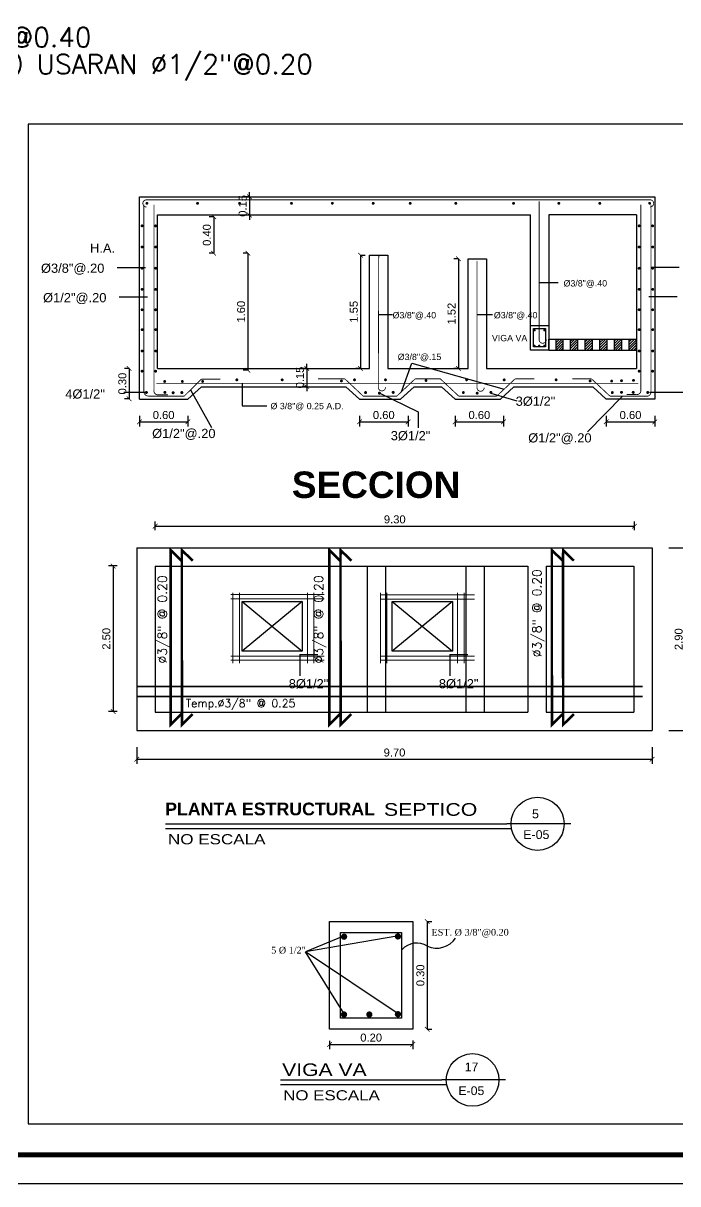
# Model space of a CAD drawing. Header units: feet. Extents: x 317 to 512, y -141 to 162.
# Drawn here: x 414.38 to 424.19, y -90.65 to -73.25 of the extents above; entities that cross this region are included whole.
import ezdxf
from ezdxf.enums import TextEntityAlignment as Align

# ---------------------------------------------------------------- set-up
doc = ezdxf.new("R2010")
doc.units = ezdxf.units.FT
doc.header["$MEASUREMENT"] = 0
for name, color, linetype in [('63', 7, 'Continuous'), ('ACERO', 4, 'Continuous'), ('BASE', 7, 'Continuous'), ('DAVID', 5, 'Continuous'), ('DIM', 10, 'Continuous'), ('dimensiones', 1, 'Continuous'), ('DMENCIÓN', 7, 'Continuous'), ('MARCO', 1, 'Continuous'), ('MURO', 7, 'Continuous'), ('TEXTOS', 3, 'Continuous'), ('TEXXT', 2, 'Continuous')]:
    doc.layers.add(name, color=color, linetype=linetype)
for name, color, linetype, lineweight in [('CASCARON', 9, 'Continuous', 20), ('LINEA P', 7, 'Continuous', 30), ('textos notas', 144, 'Continuous', 25), ('TEXTSANI', 7, 'Continuous', 35)]:
    doc.layers.add(name, color=color, linetype=linetype, lineweight=lineweight)
doc.styles.add('120', font='SIMPLEX.shx', dxfattribs={"height": 1.97})
doc.styles.add('Arch-Dim', font='arial.ttf', dxfattribs={"width": 0.75, "height": 0.12})
doc.styles.add('DAMIAN', font='arial.ttf', dxfattribs={"height": 0.12})
doc.styles.add('ROMANS', font='romans.shx')
doc.styles.get("Standard").update_dxf_attribs({"font": 'arial.ttf'})
doc.styles.add('TNR', font='times.ttf')
doc.dimstyles.new('KEILY', dxfattribs={"dimtxt": 0.12, "dimasz": 0.07, "dimexe": 0.07, "dimexo": 0.25, "dimgap": 0.04, "dimtad": 1, "dimzin": 1, "dimdsep": 46, "dimtxsty": 'Standard', "dimblk": 'ARCHTICK', "dimcen": 2.5, "dimclrd": 256, "dimclre": 256, "dimclrt": 7, "dimazin": 0, "dimtfac": 1, "dimtix": 1, "dimtmove": 2, "dimatfit": 1, "dimfxl": 0.35, "dimfxlon": 1, "dimtolj": 1, "dimtzin": 1, "dimarcsym": 0})

# ---------------------------------------------------------------- blocks, each defined once
blk = doc.blocks.new('_ArchTick')
at = {"color": 0, "linetype": 'ByBlock', "const_width": 0.15}
blk.add_lwpolyline([(-0.5, -0.5), (0.5, 0.5)], dxfattribs=at)
blk = doc.blocks.new('*D200')
at = {"layer": 'DEFPOINTS', "color": 0, "ltscale": 0.4, "transparency": 16777216}
for p in [(419.187, -76.729), (419.439, -78.427), (419.439, -78.427)]:
    blk.add_point(p, dxfattribs=at)
at = {"layer": 'DIM', "lineweight": -2, "ltscale": 0.4, "transparency": 16777216}
for p, q in [((419.437, -76.729), (419.509, -76.729)), ((419.439, -76.729), (419.439, -78.427)), ((419.439, -78.427), (419.369, -78.427))]:
    blk.add_line(p, q, dxfattribs=at)
at = {"layer": 'DIM', "lineweight": -2, "ltscale": 0.4, "transparency": 16777216, "xscale": 0.07, "yscale": 0.07, "zscale": 0.07}
for p, rotation in [((419.439, -76.729), 90), ((419.439, -78.427), 270)]:
    blk.add_blockref('_ArchTick', p, dxfattribs=dict(at, rotation=rotation))
at = {"layer": 'DIM', "color": 7, "ltscale": 0.4, "transparency": 16777216, "insert": (419.338, -77.578), "char_height": 0.12, "attachment_point": 5, "rotation": 90}
blk.add_mtext('\\A1;1.55', dxfattribs=at)
blk = doc.blocks.new('*D201')
at = {"layer": 'DEFPOINTS', "color": 0, "ltscale": 0.4, "transparency": 16777216}
for p in [(421.122, -76.784), (420.905, -78.427), (421.122, -78.427)]:
    blk.add_point(p, dxfattribs=at)
at = {"layer": 'DIM', "lineweight": -2, "ltscale": 0.4, "transparency": 16777216}
for p, q in [((420.905, -76.784), (420.835, -76.784)), ((420.905, -76.784), (420.905, -78.427)), ((420.905, -78.427), (420.835, -78.427))]:
    blk.add_line(p, q, dxfattribs=at)
at = {"layer": 'DIM', "lineweight": -2, "ltscale": 0.4, "transparency": 16777216, "xscale": 0.07, "yscale": 0.07, "zscale": 0.07}
for p, rotation in [((420.905, -76.784), 90), ((420.905, -78.427), 270)]:
    blk.add_blockref('_ArchTick', p, dxfattribs=dict(at, rotation=rotation))
at = {"layer": 'DIM', "color": 7, "ltscale": 0.4, "transparency": 16777216, "insert": (420.804, -77.606), "char_height": 0.12, "attachment_point": 5, "rotation": 90}
blk.add_mtext('\\A1;1.52', dxfattribs=at)
blk = doc.blocks.new('*D202')
at = {"layer": 'DEFPOINTS', "color": 0, "ltscale": 0.4, "transparency": 16777216}
for p in [(417.75, -76.701), (417.75, -78.454), (417.75, -78.454)]:
    blk.add_point(p, dxfattribs=at)
at = {"layer": 'DIM', "lineweight": -2, "ltscale": 0.4, "transparency": 16777216}
for p, q in [((417.75, -76.701), (417.68, -76.701)), ((417.75, -76.701), (417.75, -78.454)), ((417.75, -78.454), (417.68, -78.454))]:
    blk.add_line(p, q, dxfattribs=at)
at = {"layer": 'DIM', "lineweight": -2, "ltscale": 0.4, "transparency": 16777216, "xscale": 0.07, "yscale": 0.07, "zscale": 0.07}
for p, rotation in [((417.75, -76.701), 90), ((417.75, -78.454), 270)]:
    blk.add_blockref('_ArchTick', p, dxfattribs=dict(at, rotation=rotation))
at = {"layer": 'DIM', "color": 7, "ltscale": 0.4, "transparency": 16777216, "insert": (417.649, -77.577), "char_height": 0.12, "attachment_point": 5, "rotation": 90}
blk.add_mtext('\\A1;1.60', dxfattribs=at)
blk = doc.blocks.new('*D203')
at = {"layer": 'DEFPOINTS', "color": 0, "ltscale": 0.4, "transparency": 16777216}
for p in [(417.238, -76.153), (417.238, -76.701), (417.238, -76.701)]:
    blk.add_point(p, dxfattribs=at)
at = {"layer": 'DIM', "lineweight": -2, "ltscale": 0.4, "transparency": 16777216}
for p, q in [((417.238, -76.153), (417.168, -76.153)), ((417.238, -76.153), (417.238, -76.701)), ((417.238, -76.701), (417.168, -76.701))]:
    blk.add_line(p, q, dxfattribs=at)
at = {"layer": 'DIM', "lineweight": -2, "ltscale": 0.4, "transparency": 16777216, "xscale": 0.07, "yscale": 0.07, "zscale": 0.07}
for p, rotation in [((417.238, -76.153), 90), ((417.238, -76.701), 270)]:
    blk.add_blockref('_ArchTick', p, dxfattribs=dict(at, rotation=rotation))
at = {"layer": 'DIM', "color": 7, "ltscale": 0.4, "transparency": 16777216, "insert": (417.136, -76.427), "char_height": 0.12, "attachment_point": 5, "rotation": 90}
blk.add_mtext('\\A1;0.40', dxfattribs=at)
blk = doc.blocks.new('*D204')
at = {"layer": 'DEFPOINTS', "color": 0, "ltscale": 0.4, "transparency": 16777216}
for p in [(417.774, -75.853), (417.774, -76.127), (417.774, -76.127)]:
    blk.add_point(p, dxfattribs=at)
at = {"layer": 'DIM', "lineweight": -2, "ltscale": 0.4, "transparency": 16777216}
for p, q in [((417.774, -75.853), (417.704, -75.853)), ((417.774, -75.853), (417.774, -75.783)), ((417.774, -75.853), (417.774, -76.127)), ((417.774, -76.127), (417.704, -76.127)), ((417.774, -76.127), (417.774, -76.197))]:
    blk.add_line(p, q, dxfattribs=at)
at = {"layer": 'DIM', "lineweight": -2, "ltscale": 0.4, "transparency": 16777216, "xscale": 0.07, "yscale": 0.07, "zscale": 0.07}
for p, rotation in [((417.774, -75.853), 270), ((417.774, -76.127), 90)]:
    blk.add_blockref('_ArchTick', p, dxfattribs=dict(at, rotation=rotation))
at = {"layer": 'DIM', "color": 7, "ltscale": 0.4, "transparency": 16777216, "insert": (417.673, -75.99), "char_height": 0.12, "attachment_point": 5, "rotation": 90}
blk.add_mtext('\\A1;0.15', dxfattribs=at)
blk = doc.blocks.new('*D205')
at = {"layer": 'DEFPOINTS', "color": 0, "ltscale": 0.4, "transparency": 16777216}
for p in [(418.634, -78.427), (418.634, -78.701), (418.634, -78.701)]:
    blk.add_point(p, dxfattribs=at)
at = {"layer": 'DIM', "lineweight": -2, "ltscale": 0.4, "transparency": 16777216}
for p, q in [((418.634, -78.427), (418.564, -78.427)), ((418.634, -78.427), (418.634, -78.357)), ((418.634, -78.427), (418.634, -78.701)), ((418.634, -78.701), (418.564, -78.701)), ((418.634, -78.701), (418.634, -78.771))]:
    blk.add_line(p, q, dxfattribs=at)
at = {"layer": 'DIM', "lineweight": -2, "ltscale": 0.4, "transparency": 16777216, "xscale": 0.07, "yscale": 0.07, "zscale": 0.07}
for p, rotation in [((418.634, -78.427), 270), ((418.634, -78.701), 90)]:
    blk.add_blockref('_ArchTick', p, dxfattribs=dict(at, rotation=rotation))
at = {"layer": 'DIM', "color": 7, "ltscale": 0.4, "transparency": 16777216, "insert": (418.532, -78.564), "char_height": 0.12, "attachment_point": 5, "rotation": 90}
blk.add_mtext('\\A1;0.15', dxfattribs=at)
blk = doc.blocks.new('*D210')
at = {"layer": 'DEFPOINTS', "color": 0, "ltscale": 0.4, "transparency": 16777216}
for p in [(423.543, -80.793), (416.361, -81.119), (423.543, -81.119)]:
    blk.add_point(p, dxfattribs=at)
at = {"layer": 'DIM', "lineweight": -2, "ltscale": 0.4, "transparency": 16777216}
for p, q in [((416.361, -80.853), (416.361, -80.723)), ((423.543, -80.853), (423.543, -80.723)), ((416.361, -80.793), (423.543, -80.793))]:
    blk.add_line(p, q, dxfattribs=at)
at = {"layer": 'DIM', "lineweight": -2, "ltscale": 0.4, "transparency": 16777216, "xscale": 0.07, "yscale": 0.07, "zscale": 0.07, "rotation": 180}
blk.add_blockref('_ArchTick', (416.361, -80.793), dxfattribs=at)
at = {"layer": 'DIM', "lineweight": -2, "ltscale": 0.4, "transparency": 16777216, "xscale": 0.07, "yscale": 0.07, "zscale": 0.07}
blk.add_blockref('_ArchTick', (423.543, -80.793), dxfattribs=at)
at = {"layer": 'DIM', "color": 7, "ltscale": 0.4, "transparency": 16777216, "insert": (419.952, -80.692), "char_height": 0.12, "attachment_point": 5}
blk.add_mtext('\\A1;9.30', dxfattribs=at)
blk = doc.blocks.new('*D211')
at = {"layer": 'DEFPOINTS', "color": 0, "ltscale": 0.4, "transparency": 16777216}
for p in [(416.086, -81.39), (415.731, -83.573), (416.086, -83.573)]:
    blk.add_point(p, dxfattribs=at)
at = {"layer": 'DIM', "lineweight": -2, "ltscale": 0.4, "transparency": 16777216}
for p, q in [((415.791, -81.39), (415.661, -81.39)), ((415.731, -81.39), (415.731, -83.573)), ((415.791, -83.573), (415.661, -83.573))]:
    blk.add_line(p, q, dxfattribs=at)
at = {"layer": 'DIM', "lineweight": -2, "ltscale": 0.4, "transparency": 16777216, "xscale": 0.07, "yscale": 0.07, "zscale": 0.07}
for p, rotation in [((415.731, -81.39), 90), ((415.731, -83.573), 270)]:
    blk.add_blockref('_ArchTick', p, dxfattribs=dict(at, rotation=rotation))
at = {"layer": 'DIM', "color": 7, "ltscale": 0.4, "transparency": 16777216, "insert": (415.63, -82.482), "char_height": 0.12, "attachment_point": 5, "rotation": 90}
blk.add_mtext('\\A1;2.50', dxfattribs=at)
blk = doc.blocks.new('*D206')
at = {"layer": 'DEFPOINTS', "color": 0, "ltscale": 0.4, "transparency": 16777216}
for p in [(415.971, -78.427), (415.971, -78.882), (415.971, -78.882)]:
    blk.add_point(p, dxfattribs=at)
at = {"layer": 'DIM', "lineweight": -2, "ltscale": 0.4, "transparency": 16777216}
for p, q in [((415.971, -78.427), (415.901, -78.427)), ((415.971, -78.427), (415.971, -78.882)), ((415.971, -78.882), (415.901, -78.882))]:
    blk.add_line(p, q, dxfattribs=at)
at = {"layer": 'DIM', "lineweight": -2, "ltscale": 0.4, "transparency": 16777216, "xscale": 0.07, "yscale": 0.07, "zscale": 0.07}
for p, rotation in [((415.971, -78.427), 90), ((415.971, -78.882), 270)]:
    blk.add_blockref('_ArchTick', p, dxfattribs=dict(at, rotation=rotation))
at = {"layer": 'DIM', "color": 7, "ltscale": 0.4, "transparency": 16777216, "insert": (415.87, -78.655), "char_height": 0.12, "attachment_point": 5, "rotation": 90}
blk.add_mtext('\\A1;0.30', dxfattribs=at)
blk = doc.blocks.new('*D212')
at = {"layer": 'DEFPOINTS', "color": 0, "ltscale": 0.5, "transparency": 16777216}
for p in [(416.124, -78.889), (416.852, -78.889), (416.852, -79.229)]:
    blk.add_point(p, dxfattribs=at)
at = {"layer": 'DIM', "lineweight": -2, "ltscale": 0.5, "transparency": 16777216}
for p, q in [((416.124, -79.139), (416.124, -79.299)), ((416.852, -79.139), (416.852, -79.299)), ((416.124, -79.229), (416.852, -79.229))]:
    blk.add_line(p, q, dxfattribs=at)
at = {"layer": 'DIM', "lineweight": -2, "ltscale": 0.5, "transparency": 16777216, "xscale": 0.07, "yscale": 0.07, "zscale": 0.07, "rotation": 180}
blk.add_blockref('_ArchTick', (416.124, -79.229), dxfattribs=at)
at = {"layer": 'DIM', "lineweight": -2, "ltscale": 0.5, "transparency": 16777216, "xscale": 0.07, "yscale": 0.07, "zscale": 0.07}
blk.add_blockref('_ArchTick', (416.852, -79.229), dxfattribs=at)
at = {"layer": 'DIM', "color": 7, "ltscale": 0.5, "transparency": 16777216, "insert": (416.488, -79.127), "char_height": 0.12, "attachment_point": 5}
blk.add_mtext('\\A1;0.60', dxfattribs=at)
blk = doc.blocks.new('*D207')
at = {"layer": 'DEFPOINTS', "color": 0, "ltscale": 0.5, "transparency": 16777216}
for p in [(423.121, -78.889), (423.849, -78.889), (423.849, -79.229)]:
    blk.add_point(p, dxfattribs=at)
at = {"layer": 'DIM', "lineweight": -2, "ltscale": 0.5, "transparency": 16777216}
for p, q in [((423.121, -79.139), (423.121, -79.299)), ((423.849, -79.139), (423.849, -79.299)), ((423.121, -79.229), (423.849, -79.229))]:
    blk.add_line(p, q, dxfattribs=at)
at = {"layer": 'DIM', "lineweight": -2, "ltscale": 0.5, "transparency": 16777216, "xscale": 0.07, "yscale": 0.07, "zscale": 0.07, "rotation": 180}
blk.add_blockref('_ArchTick', (423.121, -79.229), dxfattribs=at)
at = {"layer": 'DIM', "lineweight": -2, "ltscale": 0.5, "transparency": 16777216, "xscale": 0.07, "yscale": 0.07, "zscale": 0.07}
blk.add_blockref('_ArchTick', (423.849, -79.229), dxfattribs=at)
at = {"layer": 'DIM', "color": 7, "ltscale": 0.5, "transparency": 16777216, "insert": (423.485, -79.127), "char_height": 0.12, "attachment_point": 5}
blk.add_mtext('\\A1;0.60', dxfattribs=at)
blk = doc.blocks.new('*D208')
at = {"layer": 'DEFPOINTS', "color": 0, "ltscale": 0.5, "transparency": 16777216}
for p in [(420.856, -78.889), (421.583, -78.889), (421.583, -79.229)]:
    blk.add_point(p, dxfattribs=at)
at = {"layer": 'DIM', "lineweight": -2, "ltscale": 0.5, "transparency": 16777216}
for p, q in [((420.856, -79.139), (420.856, -79.299)), ((421.583, -79.139), (421.583, -79.299)), ((420.856, -79.229), (421.583, -79.229))]:
    blk.add_line(p, q, dxfattribs=at)
at = {"layer": 'DIM', "lineweight": -2, "ltscale": 0.5, "transparency": 16777216, "xscale": 0.07, "yscale": 0.07, "zscale": 0.07, "rotation": 180}
blk.add_blockref('_ArchTick', (420.856, -79.229), dxfattribs=at)
at = {"layer": 'DIM', "lineweight": -2, "ltscale": 0.5, "transparency": 16777216, "xscale": 0.07, "yscale": 0.07, "zscale": 0.07}
blk.add_blockref('_ArchTick', (421.583, -79.229), dxfattribs=at)
at = {"layer": 'DIM', "color": 7, "ltscale": 0.5, "transparency": 16777216, "insert": (421.22, -79.127), "char_height": 0.12, "attachment_point": 5}
blk.add_mtext('\\A1;0.60', dxfattribs=at)
blk = doc.blocks.new('*D209')
at = {"layer": 'DEFPOINTS', "color": 0, "ltscale": 0.5, "transparency": 16777216}
for p in [(419.424, -78.889), (420.151, -78.889), (420.151, -79.229)]:
    blk.add_point(p, dxfattribs=at)
at = {"layer": 'DIM', "lineweight": -2, "ltscale": 0.5, "transparency": 16777216}
for p, q in [((419.424, -79.139), (419.424, -79.299)), ((420.151, -79.139), (420.151, -79.299)), ((419.424, -79.229), (420.151, -79.229))]:
    blk.add_line(p, q, dxfattribs=at)
at = {"layer": 'DIM', "lineweight": -2, "ltscale": 0.5, "transparency": 16777216, "xscale": 0.07, "yscale": 0.07, "zscale": 0.07, "rotation": 180}
blk.add_blockref('_ArchTick', (419.424, -79.229), dxfattribs=at)
at = {"layer": 'DIM', "lineweight": -2, "ltscale": 0.5, "transparency": 16777216, "xscale": 0.07, "yscale": 0.07, "zscale": 0.07}
blk.add_blockref('_ArchTick', (420.151, -79.229), dxfattribs=at)
at = {"layer": 'DIM', "color": 7, "ltscale": 0.5, "transparency": 16777216, "insert": (419.787, -79.127), "char_height": 0.12, "attachment_point": 5}
blk.add_mtext('\\A1;0.60', dxfattribs=at)
blk = doc.blocks.new('*D213')
at = {"layer": 'DEFPOINTS', "color": 0, "transparency": 16777216}
for p in [(423.809, -81.119), (423.809, -83.858), (424.308, -83.858)]:
    blk.add_point(p, dxfattribs=at)
at = {"layer": 'DIM', "lineweight": -2, "transparency": 16777216}
for p, q in [((424.059, -81.119), (424.378, -81.119)), ((424.308, -81.119), (424.308, -83.858)), ((424.059, -83.858), (424.378, -83.858))]:
    blk.add_line(p, q, dxfattribs=at)
at = {"layer": 'DIM', "lineweight": -2, "transparency": 16777216, "xscale": 0.07, "yscale": 0.07, "zscale": 0.07}
for p, rotation in [((424.308, -81.119), 90), ((424.308, -83.858), 270)]:
    blk.add_blockref('_ArchTick', p, dxfattribs=dict(at, rotation=rotation))
at = {"layer": 'DIM', "color": 7, "transparency": 16777216, "insert": (424.207, -82.488), "char_height": 0.12, "attachment_point": 5, "rotation": 90}
blk.add_mtext('\\A1;2.90', dxfattribs=at)
blk = doc.blocks.new('*D214')
at = {"layer": 'DEFPOINTS', "color": 0, "transparency": 16777216}
for p in [(416.086, -83.858), (423.809, -83.858), (423.809, -84.289)]:
    blk.add_point(p, dxfattribs=at)
at = {"layer": 'DIM', "lineweight": -2, "transparency": 16777216}
for p, q in [((416.086, -84.108), (416.086, -84.359)), ((423.809, -84.108), (423.809, -84.359)), ((416.086, -84.289), (423.809, -84.289))]:
    blk.add_line(p, q, dxfattribs=at)
at = {"layer": 'DIM', "lineweight": -2, "transparency": 16777216, "xscale": 0.07, "yscale": 0.07, "zscale": 0.07, "rotation": 180}
blk.add_blockref('_ArchTick', (416.086, -84.289), dxfattribs=at)
at = {"layer": 'DIM', "lineweight": -2, "transparency": 16777216, "xscale": 0.07, "yscale": 0.07, "zscale": 0.07}
blk.add_blockref('_ArchTick', (423.809, -84.289), dxfattribs=at)
at = {"layer": 'DIM', "color": 7, "transparency": 16777216, "insert": (419.948, -84.188), "char_height": 0.12, "attachment_point": 5}
blk.add_mtext('\\A1;9.70', dxfattribs=at)
blk = doc.blocks.new('*D326')
at = {"layer": 'DEFPOINTS', "color": 0, "linetype": 'Continuous', "transparency": 16777216}
for p in [(418.975, -88.262), (420.221, -88.256), (420.221, -88.564)]:
    blk.add_point(p, dxfattribs=at)
at = {"layer": 'MURO', "linetype": 'Continuous', "lineweight": -2, "transparency": 16777216}
for p, q in [((418.975, -88.512), (418.975, -88.634)), ((418.975, -88.564), (420.221, -88.564)), ((420.221, -88.506), (420.221, -88.634))]:
    blk.add_line(p, q, dxfattribs=at)
at = {"layer": 'MURO', "linetype": 'Continuous', "lineweight": -2, "transparency": 16777216, "xscale": 0.07, "yscale": 0.07, "zscale": 0.07, "rotation": 180}
blk.add_blockref('_ArchTick', (418.975, -88.564), dxfattribs=at)
at = {"layer": 'MURO', "linetype": 'Continuous', "lineweight": -2, "transparency": 16777216, "xscale": 0.07, "yscale": 0.07, "zscale": 0.07}
blk.add_blockref('_ArchTick', (420.221, -88.564), dxfattribs=at)
at = {"layer": 'MURO', "color": 7, "linetype": 'Continuous', "transparency": 16777216, "insert": (419.598, -88.463), "char_height": 0.12, "attachment_point": 5}
blk.add_mtext('\\A1;0.20', dxfattribs=at)
blk = doc.blocks.new('*D327')
at = {"layer": 'DEFPOINTS', "color": 0, "linetype": 'Continuous', "transparency": 16777216}
for p in [(420.231, -86.722), (420.197, -88.336), (420.438, -88.336)]:
    blk.add_point(p, dxfattribs=at)
at = {"layer": 'MURO', "linetype": 'Continuous', "lineweight": -2, "transparency": 16777216}
for p, q in [((420.438, -86.722), (420.508, -86.722)), ((420.438, -86.722), (420.438, -88.336)), ((420.438, -88.336), (420.508, -88.336))]:
    blk.add_line(p, q, dxfattribs=at)
at = {"layer": 'MURO', "linetype": 'Continuous', "lineweight": -2, "transparency": 16777216, "xscale": 0.07, "yscale": 0.07, "zscale": 0.07}
for p, rotation in [((420.438, -86.722), 90), ((420.438, -88.336), 270)]:
    blk.add_blockref('_ArchTick', p, dxfattribs=dict(at, rotation=rotation))
at = {"layer": 'MURO', "color": 7, "linetype": 'Continuous', "transparency": 16777216, "insert": (420.336, -87.529), "char_height": 0.12, "attachment_point": 5, "rotation": 90}
blk.add_mtext('\\A1;0.30', dxfattribs=at)

msp = doc.modelspace()

# ---------------------------------------------------------------- hatches: boundary and pattern name
h = msp.add_hatch()
h.set_pattern_fill('ANSI31', scale=0.219099, style=0)
h.set_pattern_definition([(45, (395.081487, -97.03866), (-0.019365788, 0.019365788), [])])
h.paths.add_polyline_path([(422.47834, -77.98906), (422.36879, -77.98906), (422.36879, -78.15338), (422.47834, -78.15338)])
h.paths.add_polyline_path([(422.69744, -77.98906), (422.58789, -77.98906), (422.58789, -78.15338), (422.69744, -78.15338)])
h.paths.add_polyline_path([(422.91654, -77.98906), (422.80699, -77.98906), (422.80699, -78.15338), (422.91654, -78.15338)])
h.paths.add_polyline_path([(423.13564, -77.98906), (423.02609, -77.98906), (423.02609, -78.15338), (423.13564, -78.15338)])
h.paths.add_polyline_path([(423.35474, -77.98906), (423.24519, -77.98906), (423.24519, -78.15338), (423.35474, -78.15338)])
h.paths.add_polyline_path([(423.57384, -77.98906), (423.46429, -77.98906), (423.46429, -78.15338), (423.57384, -78.15338)])

# ---------------------------------------------------------------- linework, layer by layer
at = {"linetype": 'Continuous'}
for p, q in [((417.66328, -78.65132), (417.66328, -78.98997)), ((417.66328, -78.98997), (418.03298, -78.98997))]:
    msp.add_line(p, q, dxfattribs=at)
at = {"color": 6, "ltscale": 0.8}
for p, q in [((418.97499, -86.72213), (420.22113, -86.72213)), ((418.97499, -88.33616), (418.97499, -86.72213)), ((420.22113, -86.72213), (420.22113, -88.33616)), ((420.22113, -88.33616), (418.97499, -88.33616))]:
    msp.add_line(p, q, dxfattribs=at)
at = {"color": 7, "linetype": 'Continuous', "ltscale": 0.6}
for p, q in [((419.14114, -86.88828), (420.05498, -86.88828)), ((419.14114, -88.17001), (419.14114, -86.88828)), ((420.05498, -86.88828), (420.05498, -88.17001)), ((420.05498, -88.17001), (419.14114, -88.17001))]:
    msp.add_line(p, q, dxfattribs=at)
at = {"layer": '63'}
for p in [(419.18275, -86.94071), (419.9812, -86.94071), (419.98759, -88.09375), (419.19552, -88.10651)]:
    msp.add_line(p, (418.61506, -87.17425), dxfattribs=at)
at = {"layer": '63', "const_width": 0.04673}
for points in [[(419.16871, -86.94965, 1), (419.21544, -86.94965, 1)], [(419.976, -86.94498, 1), (420.02273, -86.94498, 1)], [(419.16871, -88.11612, 1), (419.21544, -88.11612, 1)], [(419.54768, -88.11612, 1), (419.59441, -88.11612, 1)], [(419.976, -88.11144, 1), (420.02273, -88.11144, 1)]]:
    msp.add_lwpolyline(points, format="xyb", close=True, dxfattribs=at)
at = {"layer": '63'}
for centre, radius, start, end in [((420.58063, -86.78065), 0.3408, 245.683183, 326.16892), ((420.28161, -87.3416), 0.29643, 57.635217, 138.593878)]:
    msp.add_arc(centre, radius, start, end, dxfattribs=at)
at = {"layer": 'ACERO'}
for points in [[(416.75451, -81.31145, 0.03878, 0.03878, 0), (416.59327, -81.15278, 0.03878, 0.03878, 0), (416.59172, -81.28933, 0.03878, 0.03878, 0), (416.59327, -83.7693, 0.03878, 0.03878, 0), (416.75451, -83.61064, 0, 0, 0)], [(416.92315, -81.31145, 0.03878, 0.03878, 0), (416.76191, -81.15278, 0.03878, 0.03878, 0), (416.76036, -81.28933, 0.03878, 0.03878, 0), (416.76191, -83.7693, 0.03878, 0.03878, 0), (416.92315, -83.61064, 0, 0, 0)], [(419.13267, -81.31145, 0.03878, 0.03878, 0), (418.97143, -81.15278, 0.03878, 0.03878, 0), (418.96988, -81.28933, 0.03878, 0.03878, 0), (418.97143, -83.7693, 0.03878, 0.03878, 0), (419.13267, -83.61064, 0, 0, 0)], [(419.30131, -81.31145, 0.03878, 0.03878, 0), (419.14007, -81.15278, 0.03878, 0.03878, 0), (419.13852, -81.28933, 0.03878, 0.03878, 0), (419.14007, -83.7693, 0.03878, 0.03878, 0), (419.30131, -83.61064, 0, 0, 0)], [(422.46829, -81.31145, 0.03878, 0.03878, 0), (422.30705, -81.15278, 0.03878, 0.03878, 0), (422.3055, -81.28933, 0.03878, 0.03878, 0), (422.30705, -83.7693, 0.03878, 0.03878, 0), (422.46829, -83.61064, 0, 0, 0)], [(422.63693, -81.31145, 0.03878, 0.03878, 0), (422.47569, -81.15278, 0.03878, 0.03878, 0), (422.47414, -81.28933, 0.03878, 0.03878, 0), (422.47569, -83.7693, 0.03878, 0.03878, 0), (422.63693, -83.61064, 0, 0, 0)]]:
    msp.add_lwpolyline(points, format="xyseb", dxfattribs=at)
at = {"layer": 'ACERO', "linetype": 'Continuous', "const_width": 0.02486}
for points in [[(416.08606, -83.19586), (423.66965, -83.19586)], [(416.08606, -83.34927), (423.66965, -83.34927)]]:
    msp.add_lwpolyline(points, dxfattribs=at)
at = {"layer": 'BASE', "ltscale": 0.5}
for points in [[(422.25924, -78.15338), (421.98537, -78.15338), (421.98537, -77.78339), (422.25924, -77.78339)], [(422.21124, -78.10538), (422.03337, -78.10538), (422.03337, -77.83139), (422.21124, -77.83139)]]:
    msp.add_lwpolyline(points, close=True, dxfattribs=at)
at = {"layer": 'CASCARON', "color": 4}
for p, q in [((417.52676, -81.79503, -0.07586), (417.52676, -82.84934, -0.07586)), ((417.6238, -81.79503, -0.07586), (417.6238, -82.84934, -0.07586)), ((418.6443, -81.79503, -0.07586), (418.6443, -82.84934, -0.07586)), ((418.74134, -81.79503, -0.07586), (418.74134, -82.84934, -0.07586)), ((419.73728, -81.79503, -0.07586), (419.73728, -82.84934, -0.07586)), ((419.83432, -81.79503, -0.07586), (419.83432, -82.84934, -0.07586)), ((420.89422, -81.79503, -0.07586), (420.89422, -82.84934, -0.07586)), ((420.99126, -81.79503, -0.07586), (420.99126, -82.84934, -0.07586)), ((417.49604, -81.81759, -0.07586), (418.89498, -81.81759, -0.07586)), ((417.49604, -81.88222, -0.07586), (418.89498, -81.88222, -0.07586)), ((419.74596, -81.82206, -0.07586), (421.14489, -81.82206, -0.07586)), ((419.74596, -81.88669, -0.07586), (421.14489, -81.88669, -0.07586)), ((417.49604, -82.74027, -0.07586), (418.89498, -82.74027, -0.07586)), ((417.49604, -82.8049, -0.07586), (418.89498, -82.8049, -0.07586)), ((419.74596, -82.74027, -0.07586), (421.14489, -82.74027, -0.07586)), ((419.74596, -82.8049, -0.07586), (421.14489, -82.8049, -0.07586))]:
    msp.add_line(p, q, dxfattribs=at)
at = {"layer": 'CASCARON', "color": 11}
for points, const_width in [([(416.23049, -75.89928, 1.02093919), (416.23272, -76.00722, -1.0423261)], 0.01222), ([(423.77829, -76.00722, 1.02093919), (423.77605, -75.89928, -1.0423261)], 0.01222), ([(422.11541, -77.99619, 1.02093919), (422.22335, -77.99395, -1.0423261)], 0.01222), ([(416.19112, -78.77233, 0.43740383), (416.26591, -78.84252, -1.0423261)], 0.01222), ([(416.42244, -78.8221, -0.49973648), (416.34149, -78.76224, -1.0423261)], 0.01269), ([(419.70532, -78.71112, 1.02093919), (419.81326, -78.70888, -1.0423261)], 0.01222), ([(421.18424, -78.71617, 1.02093919), (421.29218, -78.71394, -1.0423261)], 0.01222), ([(423.56073, -78.81767, 0.49973648), (423.64169, -78.75781, 1.0423261)], 0.01269), ([(423.79174, -78.77276, -0.34939137), (423.74791, -78.84252, 1.0423261)], 0.01222)]:
    msp.add_lwpolyline(points, format="xyb", dxfattribs=dict(at, const_width=const_width))
for points, const_width in [([(416.19112, -78.77233), (416.19112, -75.96999)], 0.01222), ([(423.77605, -75.89928), (416.23049, -75.89928)], 0.01222), ([(416.34238, -78.77233), (416.34238, -75.96999)], 0.01222), ([(422.11541, -77.99619), (422.11541, -75.92155)], 0.01222), ([(423.64048, -78.77276), (423.64048, -75.96999)], 0.01222), ([(423.79174, -78.77276), (423.79174, -75.96999)], 0.01222), ([(419.70532, -78.71112), (419.71222, -76.72924)], 0.01222), ([(421.18424, -78.71617), (421.18424, -76.8151)], 0.01222), ([(416.37617, -78.65135), (421.08958, -78.65135)], 0.01269), ([(416.79733, -78.84252), (417.05312, -78.58844)], 0.01269), ([(417.05312, -78.58844), (417.33906, -78.58844)], 0.01269), ([(418.80199, -78.58248), (419.20154, -78.58248)], 0.01269), ([(423.60199, -78.65135), (418.93195, -78.65135)], 0.01269), ([(419.47832, -78.84252), (419.20154, -78.58248)], 0.01269), ([(419.98301, -78.84252), (420.25979, -78.58248)], 0.01269), ([(420.25979, -78.58248), (420.63365, -78.58248)], 0.01269), ([(420.91043, -78.84252), (420.63365, -78.58248)], 0.01269), ([(421.48056, -78.84252), (421.75734, -78.58248)], 0.01269), ([(422.04328, -78.58248), (421.75734, -78.58248)], 0.01269), ([(422.6133, -78.58248), (422.89925, -78.58248)], 0.01269), ([(423.17602, -78.84252), (422.89925, -78.58248)], 0.01269), ([(416.26591, -78.84252), (416.79733, -78.84252)], 0.01269), ([(416.55498, -78.82232), (416.41995, -78.82232)], 0.01269), ([(419.98301, -78.84252), (419.47832, -78.84252)], 0.01269), ([(420.91043, -78.84252), (421.48056, -78.84252)], 0.01269), ([(423.74791, -78.84252), (423.17602, -78.84252)], 0.01269), ([(423.4282, -78.81788), (423.56323, -78.81788)], 0.01269)]:
    msp.add_lwpolyline(points, dxfattribs=dict(at, const_width=const_width))
for points, const_width in [([(416.22664, -75.95149, -1), (416.24797, -75.95149, -1)], 0.02133), ([(416.9854, -75.95149, -1), (417.00673, -75.95149, -1)], 0.02133), ([(417.61548, -75.95149, -1), (417.63681, -75.95149, -1)], 0.02133), ([(418.39352, -75.95149, -1), (418.41485, -75.95149, -1)], 0.02133), ([(419.00585, -75.95149, -1), (419.02719, -75.95149, -1)], 0.02133), ([(419.61818, -75.95149, -1), (419.63952, -75.95149, -1)], 0.02133), ([(420.17284, -75.95149, -1), (420.19417, -75.95149, -1)], 0.02133), ([(420.85616, -75.95149, -1), (420.87749, -75.95149, -1)], 0.02133), ([(421.72142, -75.95149, -1), (421.74275, -75.95149, -1)], 0.02133), ([(422.4003, -75.95149, -1), (422.42163, -75.95149, -1)], 0.02133), ([(423.01421, -75.95149, -1), (423.03554, -75.95149, -1)], 0.02133), ([(423.76115, -75.95149, -1), (423.78248, -75.95149, -1)], 0.02133), ([(416.15411, -76.28967, 1), (416.17544, -76.28967, 1)], 0.02133), ([(416.37939, -76.28967, -1), (416.35805, -76.28967, -1)], 0.02133), ([(423.60347, -76.28967, 1), (423.6248, -76.28967, 1)], 0.02133), ([(423.82875, -76.28967, -1), (423.80742, -76.28967, -1)], 0.02133), ([(416.15411, -76.60658, 1), (416.17544, -76.60658, 1)], 0.02133), ([(416.37939, -76.60658, -1), (416.35805, -76.60658, -1)], 0.02133), ([(423.60347, -76.60658, 1), (423.6248, -76.60658, 1)], 0.02133), ([(423.82875, -76.60658, -1), (423.80742, -76.60658, -1)], 0.02133), ([(416.15411, -76.92536, 1), (416.17544, -76.92536, 1)], 0.02133), ([(416.37939, -76.92536, -1), (416.35805, -76.92536, -1)], 0.02133), ([(423.60347, -76.92536, 1), (423.6248, -76.92536, 1)], 0.02133), ([(423.82875, -76.92536, -1), (423.80742, -76.92536, -1)], 0.02133), ([(416.15411, -77.24227, 1), (416.17544, -77.24227, 1)], 0.02133), ([(416.37939, -77.24227, -1), (416.35805, -77.24227, -1)], 0.02133), ([(423.60347, -77.24227, 1), (423.6248, -77.24227, 1)], 0.02133), ([(423.82875, -77.24227, -1), (423.80742, -77.24227, -1)], 0.02133), ([(416.15411, -77.54787, 1), (416.17544, -77.54787, 1)], 0.02133), ([(416.37939, -77.54787, -1), (416.35805, -77.54787, -1)], 0.02133), ([(423.60347, -77.54787, 1), (423.6248, -77.54787, 1)], 0.02133), ([(423.82875, -77.54787, -1), (423.80742, -77.54787, -1)], 0.02133), ([(416.15411, -77.84592, 1), (416.17544, -77.84592, 1)], 0.02133), ([(416.37939, -77.84592, -1), (416.35805, -77.84592, -1)], 0.02133), ([(422.0379, -77.85593, 1), (422.05496, -77.85593, 1)], 0.01707), ([(422.18598, -77.85593, 1), (422.20305, -77.85593, 1)], 0.01707), ([(423.60347, -77.84592, 1), (423.6248, -77.84592, 1)], 0.02133), ([(423.82875, -77.84592, -1), (423.80742, -77.84592, -1)], 0.02133), ([(422.0379, -78.08795, 1), (422.05496, -78.08795, 1)], 0.01707), ([(422.10815, -78.08795, 1), (422.12522, -78.08795, 1)], 0.01707), ([(422.18598, -78.08795, 1), (422.20305, -78.08795, 1)], 0.01707), ([(416.15411, -78.1666, 1), (416.17544, -78.1666, 1)], 0.02133), ([(416.37939, -78.1666, -1), (416.35805, -78.1666, -1)], 0.02133), ([(423.60347, -78.1666, 1), (423.6248, -78.1666, 1)], 0.02133), ([(423.82875, -78.1666, -1), (423.80742, -78.1666, -1)], 0.02133), ([(416.15411, -78.46902, 1), (416.17544, -78.46902, 1)], 0.02133), ([(416.37939, -78.46902, -1), (416.35805, -78.46902, -1)], 0.02133), ([(423.60347, -78.46902, 1), (423.6248, -78.46902, 1)], 0.02133), ([(423.82875, -78.46902, -1), (423.80742, -78.46902, -1)], 0.02133), ([(416.51318, -78.62309, -1), (416.49185, -78.62309, -1)], 0.02133), ([(416.77918, -78.62309, -1), (416.75785, -78.62309, -1)], 0.02133), ([(417.08256, -78.62309, -1), (417.06122, -78.62309, -1)], 0.02133), ([(417.59598, -78.59911, -1), (417.57465, -78.59911, -1)], 0.02133), ([(418.27487, -78.59911, -1), (418.25353, -78.59911, -1)], 0.02133), ([(419.16347, -78.61486, -1), (419.14214, -78.61486, -1)], 0.02133), ([(419.35975, -78.59911, -1), (419.33841, -78.59911, -1)], 0.02133), ([(419.82345, -78.59911, -1), (419.80211, -78.59911, -1)], 0.02133), ([(420.43123, -78.60876, -1), (420.40989, -78.60876, -1)], 0.02133), ([(421.03861, -78.59911, -1), (421.01727, -78.59911, -1)], 0.02133), ([(421.60276, -78.59911, -1), (421.58143, -78.59911, -1)], 0.02133), ([(422.38081, -78.59911, -1), (422.35947, -78.59911, -1)], 0.02133), ([(422.89031, -78.61486, -1), (422.86897, -78.61486, -1)], 0.02133), ([(423.21289, -78.61703, -1), (423.19156, -78.61703, -1)], 0.02133), ([(423.3612, -78.6127, -1), (423.33987, -78.6127, -1)], 0.02133), ([(423.5409, -78.60729, -1), (423.51957, -78.60729, -1)], 0.02133), ([(416.24091, -78.7883, -1), (416.21875, -78.7883, -1)], 0.02216), ([(416.49653, -78.78719, 1), (416.51869, -78.78719, 1)], 0.02216), ([(416.61952, -78.79234, 1), (416.64168, -78.79234, 1)], 0.02216), ([(416.74984, -78.78966, 1), (416.77199, -78.78966, 1)], 0.02216), ([(419.52581, -78.78966, -1), (419.50366, -78.78966, -1)], 0.02216), ([(419.73328, -78.79867, -1), (419.71112, -78.79867, -1)], 0.02216), ([(419.93932, -78.78719, -1), (419.91717, -78.78719, -1)], 0.02216), ([(420.99064, -78.78966, -1), (420.96848, -78.78966, -1)], 0.02216), ([(421.1981, -78.79867, -1), (421.17594, -78.79867, -1)], 0.02216), ([(421.40415, -78.78719, -1), (421.38199, -78.78719, -1)], 0.02216), ([(423.22351, -78.78966, -1), (423.20136, -78.78966, -1)], 0.02216), ([(423.36161, -78.78683, -1), (423.33946, -78.78683, -1)], 0.02216), ([(423.53698, -78.78719, -1), (423.51483, -78.78719, -1)], 0.02216), ([(423.73244, -78.7883, 1), (423.75459, -78.7883, 1)], 0.02216)]:
    msp.add_lwpolyline(points, format="xyb", close=True, dxfattribs=dict(at, const_width=const_width))
at = {"layer": 'DAVID', "color": 7}
for p, q in [((416.12447, -75.85285), (423.84771, -75.85285)), ((416.12447, -78.88893), (416.12447, -75.85285)), ((423.84771, -75.85285), (423.84771, -78.88893)), ((416.39835, -78.42726), (416.39835, -76.12672)), ((416.39835, -76.12672), (421.98537, -76.12672)), ((421.98537, -78.15338), (421.98537, -76.12672)), ((423.57384, -76.12672), (422.25924, -76.12672)), ((422.25924, -76.12672), (422.25924, -78.15338)), ((423.57384, -76.12672), (423.57384, -78.42726)), ((419.57528, -78.42726), (419.57528, -76.72924)), ((419.57528, -76.72924), (419.84916, -76.72924)), ((419.84916, -76.72924), (419.84916, -78.42726)), ((421.0542, -78.42726), (421.0542, -76.78402)), ((421.0542, -76.78402), (421.32807, -76.78402)), ((421.32807, -76.78402), (421.32807, -78.42726)), ((422.25924, -77.98906), (423.57384, -77.98906)), ((422.25924, -78.15338), (422.25924, -77.98906)), ((422.36879, -78.15338), (422.36879, -77.98906)), ((422.47834, -78.15338), (422.47834, -77.98906)), ((422.58789, -78.15338), (422.58789, -77.98906)), ((422.69744, -78.15338), (422.69744, -77.98906)), ((422.80699, -78.15338), (422.80699, -77.98906)), ((422.91654, -78.15338), (422.91654, -77.98906)), ((423.02609, -78.15338), (423.02609, -77.98906)), ((423.13564, -78.15338), (423.13564, -77.98906)), ((423.24519, -78.15338), (423.24519, -77.98906)), ((423.35474, -78.15338), (423.35474, -77.98906)), ((423.46429, -78.15338), (423.46429, -77.98906)), ((423.57384, -78.15338), (423.57384, -77.98906)), ((422.25924, -78.15338), (421.98537, -78.15338)), ((422.25924, -78.15338), (423.57384, -78.15338)), ((416.39835, -78.42726), (419.57528, -78.42726)), ((419.84916, -78.42726), (421.0542, -78.42726)), ((421.32807, -78.42726), (423.57384, -78.42726)), ((416.85187, -78.88893), (417.0548, -78.70308)), ((417.0548, -78.70308), (419.22085, -78.70308)), ((419.42378, -78.88893), (419.22085, -78.70308)), ((420.03756, -78.88893), (420.24049, -78.70308)), ((420.24049, -78.70308), (420.65295, -78.70308)), ((420.85588, -78.88893), (420.65295, -78.70308)), ((421.5351, -78.88893), (421.73803, -78.70308)), ((421.73803, -78.70308), (422.91855, -78.70308)), ((423.12148, -78.88893), (422.91855, -78.70308)), ((416.12447, -78.88893), (416.85187, -78.88893)), ((419.42378, -78.88893), (420.03756, -78.88893)), ((420.85588, -78.88893), (421.5351, -78.88893)), ((423.84888, -78.88893), (423.12148, -78.88893)), ((416.08606, -81.11902), (416.08606, -83.85775)), ((416.08606, -81.11902), (423.8093, -81.11902)), ((423.8093, -81.11902), (423.8093, -83.85775)), ((416.35994, -81.39289), (421.94696, -81.39289)), ((416.35994, -81.39289), (416.35994, -83.58388)), ((419.53687, -81.39289), (419.53687, -83.58388)), ((419.81074, -81.39289), (419.81074, -83.58388)), ((421.01579, -81.39289), (421.01579, -83.58388)), ((421.28966, -81.39289), (421.28966, -83.58388)), ((421.94696, -81.39289), (421.94696, -83.58388)), ((422.22083, -81.39289), (422.22083, -83.58388)), ((422.22083, -81.39289), (423.53543, -81.39289)), ((423.53543, -81.39289), (423.53543, -83.58388)), ((416.35994, -83.58388), (421.94696, -83.58388)), ((422.22083, -83.58388), (423.53543, -83.58388)), ((416.08606, -83.85775), (423.8093, -83.85775))]:
    msp.add_line(p, q, dxfattribs=at)
at = {"layer": 'DIM', "ltscale": 0.2}
for p, q in [((415.79091, -76.91428), (416.21382, -76.91428)), ((424.21563, -76.91428), (423.79272, -76.91428)), ((422.40023, -77.1441), (422.11541, -77.1441)), ((415.82185, -77.35591), (416.24477, -77.35591)), ((424.18468, -77.35591), (423.76177, -77.35591)), ((419.91933, -77.62227), (419.70532, -77.62227)), ((421.41721, -77.62227), (421.18424, -77.62227))]:
    msp.add_line(p, q, dxfattribs=at)
at = {"layer": 'DIM', "ltscale": 0.5}
for p, q in [((420.05222, -78.7775), (420.20666, -78.34969)), ((420.20666, -78.34969), (421.59299, -78.73689)), ((416.23006, -78.79052), (415.88947, -78.79052)), ((416.89074, -78.74973), (417.20529, -79.31462)), ((419.72938, -78.79827), (420.30459, -79.08071)), ((421.39307, -78.79827), (421.78267, -78.91419)), ((424.40184, -78.78668), (423.77414, -78.78668)), ((423.36496, -78.84559), (422.84148, -79.38059)), ((420.30459, -79.08071), (420.30459, -79.31903)), ((418.56497, -81.92499), (417.66257, -82.66649)), ((417.66257, -81.92499), (418.56497, -82.66649)), ((420.81488, -81.92499), (419.91248, -82.66649)), ((419.91248, -81.92499), (420.81488, -82.66649)), ((418.52931, -82.71532, -0.07586), (418.52931, -83.03903, -0.07586)), ((418.52931, -82.71532, -0.07586), (418.79932, -82.71532, -0.07586)), ((420.77923, -82.71532, -0.07586), (420.77923, -83.03903, -0.07586)), ((420.77923, -82.71532, -0.07586), (421.04923, -82.71532, -0.07586))]:
    msp.add_line(p, q, dxfattribs=at)
at = {"layer": 'DIM'}
msp.add_lwpolyline([(425.59241, -74.76706), (414.45574, -74.76706), (414.45574, -89.75409), (425.59241, -89.75409)], close=True, dxfattribs=at)
at = {"layer": 'DIM', "ltscale": 0.5}
for points in [[(417.66257, -81.92499), (418.56497, -81.92499), (418.56497, -82.66649), (417.66257, -82.66649)], [(419.91248, -81.92499), (420.81488, -81.92499), (420.81488, -82.66649), (419.91248, -82.66649)]]:
    msp.add_lwpolyline(points, close=True, dxfattribs=at)
at = {"layer": 'MARCO'}
msp.add_lwpolyline([(387.97006, -48.65447), (452.47006, -48.65447), (452.47006, -90.65447), (387.97006, -90.65447)], close=True, dxfattribs=at)
at = {"layer": 'MARCO', "const_width": 0.075}
msp.add_lwpolyline([(445.29759, -49.0885), (388.40409, -49.0885), (388.40409, -90.22044), (445.29759, -90.22044)], close=True, dxfattribs=at)
at = {"layer": 'TEXXT', "color": 4}
for p, q in [((416.51367, -85.25627), (421.62927, -85.25627)), ((422.59104, -85.25627), (421.62927, -85.25627)), ((418.23983, -89.09787), (420.65874, -89.09787)), ((421.61271, -89.09787), (420.65874, -89.09787))]:
    msp.add_line(p, q, dxfattribs=at)
at = {"layer": 'TEXXT', "color": 3}
for p, q in [((416.51367, -85.32464), (421.70681, -85.32464)), ((418.23983, -89.16569), (420.73565, -89.16569))]:
    msp.add_line(p, q, dxfattribs=at)
at = {"layer": 'TEXXT', "color": 4}
for centre, radius in [((422.09304, -85.25627), 0.39809), ((421.11874, -89.09787), 0.39486)]:
    msp.add_circle(centre, radius, dxfattribs=at)

# ---------------------------------------------------------------- texts
at = {"layer": 'dimensiones', "color": 7, "ltscale": 0.2, "style": 'TNR'}
for s, height, p in [('EST. %%C 3/8"@0.20', 0.1007319, (421.66021, -86.93306)), ('5 %%C 1/2"', 0.100732, (418.61913, -87.20167))]:
    msp.add_text(s, height=height, dxfattribs=at).set_placement(p, align=Align.RIGHT)
at = {"layer": 'DMENCIÓN', "color": 7, "style": '120'}
for s, p in [('MR-2  USARAN %%C1/2"@0.40', (409.73001, -73.60728)), ('MUROS MENOR DE 0.40 USARAN %%C1/2"@0.20', (409.70572, -74.01175))]:
    msp.add_text(s, height=0.2911153, dxfattribs=at).set_placement(p)
at = {"layer": 'LINEA P', "insert": (418.40952, -79.97349), "char_height": 0.3968803, "width": 13.7260876, "attachment_point": 1}
msp.add_mtext('{\\fArial|b1|i0|c0|p34;SECCION }', dxfattribs=at)
at = {"layer": 'TEXTOS', "color": 7, "style": 'DAMIAN', "width": 1.2}
for s, height, p in [('SEPTICO', 0.190239, (419.78948, -85.13652, 0.0693)), (' NO ESCALA', 0.152191, (416.48249, -85.56367)), ('VIGA VA', 0.188698, (418.26455, -89.03803)), (' NO ESCALA', 0.150958, (418.20891, -89.40278))]:
    msp.add_text(s, height=height, dxfattribs=at).set_placement(p)
at = {"layer": 'TEXTOS', "color": 7, "insert": (416.51066, -84.93874, 0.0693), "char_height": 0.1902392, "width": 10.4181005, "attachment_point": 1, "style": 'DAMIAN'}
msp.add_mtext('{\\fArial|b1|i0|c0|p34;PLANTA ESTRUCTURAL}', dxfattribs=at)
at = {"layer": 'textos notas', "ltscale": 0.4, "style": 'ROMANS'}
for p in [(416.39937, -82.85278), (418.74192, -82.85278), (422.01391, -82.7599)]:
    msp.add_text('%%C3/8" @ 0.20', height=0.1358523, rotation=90, dxfattribs=at).set_placement(p, align=Align.TOP_LEFT)
msp.add_text('Temp.%%C3/8" @ 0.25', height=0.1198697, dxfattribs=at).set_placement((416.81879, -83.38885), align=Align.TOP_LEFT)
at = {"layer": 'TEXTSANI', "ltscale": 0.05, "style": 'Arch-Dim'}
for s, height, p in [('H.A.', 0.137959, (415.38574, -76.69292)), ('%%C3/8"@.20', 0.1379592, (414.64995, -76.99384)), ('%%C3/8"@.40', 0.0948849, (422.4812, -77.19882)), ('%%C1/2"@.20', 0.1379592, (414.6809, -77.43546)), ('%%C3/8"@.40', 0.0948849, (419.91921, -77.67698)), ('%%C3/8"@.40', 0.0948849, (421.43743, -77.67698)), ('VIGA VA', 0.094885, (421.408, -78.01998)), ('%%C3/8"@.15', 0.0948849, (419.99622, -78.30255)), ('4%%C1/2"', 0.137959, (415.01391, -78.87929, 0.07586)), ('%%C 3/8"@ 0.25 A.D.', 0.0948849, (418.08976, -79.03893)), ('3%%C1/2"', 0.137959, (421.76416, -78.98795)), ('%%C1/2"@.20', 0.1379592, (416.31578, -79.47194)), ('3%%C1/2"', 0.137959, (419.89154, -79.50477)), ('%%C1/2"@.20', 0.1379592, (421.95197, -79.53791)), ('8%%C1/2"', 0.137959, (418.36293, -83.22488)), ('8%%C1/2"', 0.137959, (420.61285, -83.22488))]:
    msp.add_text(s, height=height, dxfattribs=at).set_placement(p)
at = {"layer": 'TEXXT', "style": 'DAMIAN'}
for s, height, p in [('5', 0.13249, (422.06056, -85.17413)), ('E-05', 0.132488, (422.07426, -85.48444)), ('17', 0.131414, (421.10279, -88.96774)), ('E-05', 0.131414, (421.10012, -89.32419))]:
    msp.add_text(s, height=height, dxfattribs=at).set_placement(p, align=Align.CENTER)

# ---------------------------------------------------------------- dimensions: what is measured, and where the dimension line sits
at = {"layer": 'DIM', "ltscale": 0.4}
for base, p1, p2, text, picture, middle in [((417.77429, -76.12672), (417.77429, -75.85285), (417.77429, -76.12672), '0.15', '*D204', (417.67302, -75.98978)), ((417.23771, -76.70107), (417.23771, -76.15332), (417.23771, -76.70107), '0.40', '*D203', (417.13644, -76.42719)), ((417.74994, -78.45386), (417.74994, -76.70107), (417.74994, -78.45386), '1.60', '*D202', (417.64867, -77.57746)), ((419.43887, -78.42726), (419.18668, -76.72924), (419.43887, -78.42726), '1.55', '*D200', (419.3376, -77.57825)), ((420.90548, -78.42726), (421.1224, -76.78402), (421.1224, -78.42726), '1.52', '*D201', (420.80421, -77.60564)), ((415.971, -78.88229), (415.971, -78.42726), (415.971, -78.88229), '0.30', '*D206', (415.86969, -78.65477)), ((418.63375, -78.70113), (418.63375, -78.42726), (418.63375, -78.70113), '0.15', '*D205', (418.53248, -78.56419)), ((415.73146, -83.57299), (416.08606, -81.39031), (416.08606, -83.57299), '2.50', '*D211', (415.6302, -82.48165))]:
    dim = msp.add_linear_dim(base=base, p1=p1, p2=p2, angle=90, text=text, dimstyle='KEILY', override={"dimfxl": 0.06}, dxfattribs=at)
    dim.commit()
    dim.dimension.update_dxf_attribs({"geometry": picture, "text_midpoint": middle})
at = {"layer": 'DIM', "ltscale": 0.5}
for base, p1, p2, picture, middle in [((416.85187, -79.22851), (416.12447, -78.88893), (416.85187, -78.88893), '*D212', (416.48817, -79.12724)), ((420.15117, -79.22851), (419.42378, -78.88893), (420.15117, -78.88893), '*D209', (419.78747, -79.12724)), ((421.58328, -79.22851), (420.85588, -78.88893), (421.58328, -78.88893), '*D208', (421.21958, -79.12724)), ((423.84888, -79.22851), (423.12148, -78.88893), (423.84888, -78.88893), '*D207', (423.48518, -79.12724))]:
    dim = msp.add_linear_dim(base=base, p1=p1, p2=p2, text='0.60', dimstyle='KEILY', dxfattribs=at)
    dim.commit()
    dim.dimension.update_dxf_attribs({"geometry": picture, "text_midpoint": middle})
at = {"layer": 'DIM', "ltscale": 0.4}
dim = msp.add_linear_dim(base=(423.54299, -80.793), p1=(416.36134, -81.11902), p2=(423.54299, -81.11902), text='9.30', dimstyle='KEILY', override={"dimfxl": 0.06}, dxfattribs=at)
dim.commit()
dim.dimension.update_dxf_attribs({"geometry": '*D210', "text_midpoint": (419.95216, -80.69169)})
at = {"layer": 'DIM'}
dim = msp.add_linear_dim(base=(424.30794, -83.85775), p1=(423.8093, -81.11902), p2=(423.8093, -83.85775), angle=90, text='2.90', dimstyle='KEILY', override={"dimfxl": 0.3}, dxfattribs=at)
dim.commit()
dim.dimension.update_dxf_attribs({"geometry": '*D213', "text_midpoint": (424.20667, -82.48838)})
dim = msp.add_linear_dim(base=(423.8093, -84.28938), p1=(416.08606, -83.85775), p2=(423.8093, -83.85775), text='9.70', dimstyle='KEILY', override={"dimfxl": 0.3}, dxfattribs=at)
dim.commit()
dim.dimension.update_dxf_attribs({"geometry": '*D214', "text_midpoint": (419.94768, -84.18811)})
at = {"layer": 'MURO', "color": 7, "linetype": 'Continuous'}
dim = msp.add_linear_dim(base=(420.43771, -88.33616), p1=(420.23141, -86.72213), p2=(420.19659, -88.33616), angle=90, text='0.30', dimstyle='KEILY', dxfattribs=at)
dim.commit()
dim.dimension.update_dxf_attribs({"geometry": '*D327', "text_midpoint": (420.3364, -87.52914)})
dim = msp.add_linear_dim(base=(420.22113, -88.56419), p1=(418.97499, -88.26228), p2=(420.22113, -88.25639), text='0.20', dimstyle='KEILY', dxfattribs=at)
dim.commit()
dim.dimension.update_dxf_attribs({"geometry": '*D326', "text_midpoint": (419.59806, -88.46293)})

doc.saveas('drawing.dxf')
